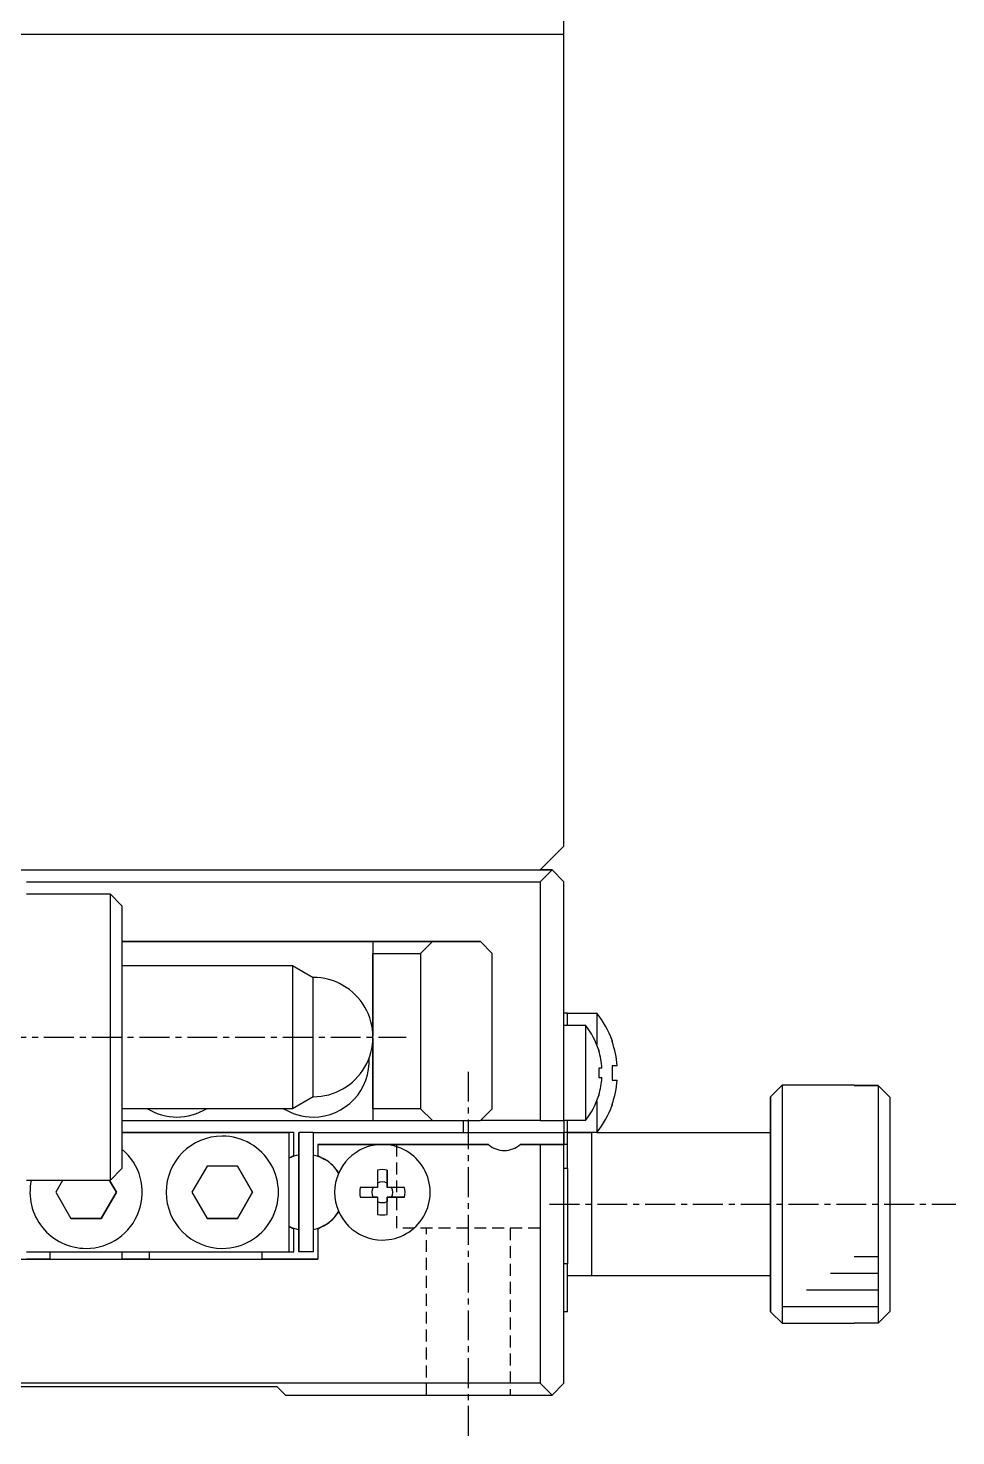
# Model space of a CAD drawing. Extents: x 73 to 304, y 18 to 225.
# Drawn here: x 265.1 to 303.9, y 64.1 to 123.1 of the extents above; entities that cross this region are included whole.
import ezdxf

# ---------------------------------------------------------------- set-up
doc = ezdxf.new("R2010")
doc.units = 0
doc.linetypes.add('CENTER', pattern=[2, 1.25, -0.25, 0.25, -0.25])
doc.linetypes.add('DASHED', pattern=[0.75, 0.5, -0.25])
doc.layers.get('0').update_dxf_attribs({"linetype": 'CONTINUOUS'})
doc.layers.add('CENTER', color=1, linetype='CENTER')

msp = doc.modelspace()

# ---------------------------------------------------------------- linework, layer by layer
at = {"color": 7, "linetype": 'CONTINUOUS'}
for p, q in [((287.528409, 88.848982), (287.528409, 161.84898)), ((247.528409, 122.84898), (287.528409, 122.84898)), ((287.528409, 88.848982), (286.528409, 87.848982)), ((248.528409, 87.848982), (286.528409, 87.848982)), ((287.028276, 87.848982), (286.528285, 87.348982)), ((286.528409, 87.848982), (287.027534, 87.848982)), ((287.028276, 87.848982), (286.528409, 87.848982)), ((287.027534, 87.848982), (287.028276, 87.848982)), ((287.528266, 87.348982), (287.028276, 87.848982)), ((265.028656, 87.348982), (286.528285, 87.348982)), ((286.528285, 87.348982), (286.528285, 77.348982)), ((287.528266, 77.348982), (287.528266, 87.348982)), ((265.028665, 86.848982), (268.528589, 86.848982)), ((268.528589, 86.848982), (269.028589, 86.348982)), ((279.52838, 84.848982), (269.028661, 84.848982)), ((269.028661, 84.848982), (284.028295, 84.848982)), ((279.52838, 84.848982), (279.52838, 80.88131)), ((279.528675, 84.848982), (279.52838, 84.848982)), ((282.028675, 84.848982), (279.528675, 84.848982)), ((279.528675, 84.848982), (279.528684, 84.348982)), ((279.528684, 77.848982), (279.528684, 84.348982)), ((279.528684, 84.348982), (281.528684, 84.348982)), ((281.528684, 84.348982), (282.028675, 84.848982)), ((281.528684, 84.348982), (281.528684, 77.848982)), ((284.028637, 84.848982), (282.028675, 84.848982)), ((284.028295, 84.848982), (284.028637, 84.848982)), ((284.028637, 84.848982), (284.528627, 84.348982)), ((284.528627, 77.848982), (284.528627, 84.348982)), ((269.028677, 83.848982), (276.162564, 83.848982)), ((276.162564, 83.848982), (277.028589, 83.348982)), ((276.162564, 83.848982), (276.162621, 80.821812)), ((277.028637, 80.82634), (277.028589, 83.348982)), ((287.677782, 81.848982), (287.528266, 81.848982)), ((287.678029, 81.848982), (287.528266, 81.848982)), ((287.677797, 81.848982), (287.678029, 81.848982)), ((287.678029, 81.848982), (287.677797, 81.848982)), ((287.678029, 81.848982), (288.900296, 81.848982)), ((287.678054, 81.348982), (287.678029, 81.848982)), ((288.900296, 81.848982), (288.900338, 80.53475)), ((276.162621, 80.821812), (276.162564, 77.848982)), ((277.028589, 78.348982), (277.028637, 80.82634)), ((279.52838, 80.816653), (279.52838, 77.348982)), ((287.528266, 81.348982), (288.42614, 81.348982)), ((288.42614, 81.348982), (288.42614, 77.348982)), ((288.983869, 80.27769), (288.983873, 80.298982)), ((288.983873, 80.298982), (288.983877, 80.27769)), ((289.543093, 80.665226), (289.543099, 80.698982)), ((289.543099, 80.698982), (289.543105, 80.665226)), ((289.543124, 79.648982), (289.543124, 79.048982)), ((289.755239, 79.648982), (289.543124, 79.648982)), ((288.983891, 79.548982), (288.983891, 79.148982)), ((289.11562, 79.548982), (288.983891, 79.548982)), ((288.983891, 79.148982), (289.11562, 79.148982)), ((289.543124, 79.048982), (289.755239, 79.048982)), ((288.983873, 78.398982), (288.983869, 78.420273)), ((288.983877, 78.420273), (288.983873, 78.398982)), ((296.177905, 78.348982), (296.677905, 78.848982)), ((296.677905, 68.848982), (296.677905, 78.848982)), ((296.677905, 78.848982), (299.677905, 78.848982)), ((299.677905, 78.848982), (299.677915, 78.823908)), ((300.677896, 78.823929), (299.677915, 78.823929)), ((299.677915, 78.823908), (300.677915, 78.823908)), ((300.677915, 78.823908), (300.677915, 68.874034)), ((301.177915, 78.321107), (300.677915, 78.823908)), ((276.162564, 77.848982), (269.028677, 77.848982)), ((277.028589, 78.348982), (276.162564, 77.848982)), ((279.528684, 77.848982), (279.528675, 77.348982)), ((281.528684, 77.848982), (279.528684, 77.848982)), ((282.028675, 77.348982), (281.528684, 77.848982)), ((284.528627, 77.848982), (284.028637, 77.348982)), ((288.900338, 78.163214), (288.900296, 76.848982)), ((289.543099, 77.998982), (289.543093, 78.032737)), ((289.543105, 78.032737), (289.543099, 77.998982)), ((296.177841, 76.848982), (296.177905, 78.348982)), ((296.177905, 78.348982), (296.177905, 69.348982)), ((301.177915, 69.376835), (301.177915, 78.321107)), ((269.02867, 77.348982), (279.52838, 77.348982)), ((279.52838, 77.348982), (279.528675, 77.348982)), ((279.528675, 77.348982), (282.028675, 77.348982)), ((282.028675, 77.348982), (284.028637, 77.348982)), ((283.327736, 76.848982), (283.327736, 77.348982)), ((286.528285, 77.348982), (284.028637, 77.348982)), ((286.528285, 77.348982), (287.528266, 77.348982)), ((287.52807, 77.348982), (287.52807, 76.848982)), ((288.42614, 77.348982), (287.528266, 77.348982)), ((287.678067, 76.848982), (287.678067, 77.348982)), ((276.028285, 76.848982), (269.028661, 76.848982)), ((269.028661, 76.848982), (276.028418, 76.848982)), ((276.028418, 76.848982), (276.028285, 76.848982)), ((276.028418, 71.848982), (276.028418, 76.848982)), ((276.228285, 76.848982), (276.028418, 76.848982)), ((276.228285, 75.893394), (276.228285, 76.848982)), ((276.427603, 76.848982), (276.427603, 75.907868)), ((276.428203, 71.848982), (276.428203, 76.848982)), ((277.028203, 76.848982), (276.428203, 76.848982)), ((277.028203, 76.848982), (283.327736, 76.848982)), ((277.028203, 76.848982), (277.028203, 71.848982)), ((283.327736, 76.848982), (287.52807, 76.848982)), ((287.527734, 76.348982), (287.527743, 76.848982)), ((287.528067, 76.848982), (287.528076, 76.348982)), ((287.678067, 76.848982), (288.677905, 76.848982)), ((288.900296, 76.848982), (287.678067, 76.848982)), ((287.678076, 76.348982), (287.678067, 76.848982)), ((288.677905, 76.848982), (288.677905, 70.848982)), ((288.677905, 76.848982), (288.677905, 70.848982)), ((288.900296, 76.848982), (296.177905, 76.848982)), ((296.177841, 70.848982), (296.177841, 76.848982)), ((296.177905, 76.848982), (296.177905, 70.848982)), ((279.927525, 76.348982), (277.227525, 76.348982)), ((277.227525, 76.348982), (277.227525, 75.893394)), ((277.227525, 76.348982), (277.228285, 76.348982)), ((277.228285, 76.348982), (279.928285, 76.348982)), ((277.228285, 76.348982), (277.228285, 75.893394)), ((284.366087, 76.348982), (279.928302, 76.348982)), ((279.928302, 76.348982), (284.366847, 76.348982)), ((280.527601, 76.348982), (284.366218, 76.348982)), ((280.527601, 76.348982), (284.366108, 76.348982)), ((280.528209, 76.348982), (284.366826, 76.348982)), ((280.528209, 76.348982), (284.366717, 76.348982)), ((284.366218, 76.348982), (284.366717, 76.348982)), ((286.527525, 76.348982), (285.688963, 76.348982)), ((285.688999, 76.348982), (286.527601, 76.348982)), ((285.689078, 76.348982), (286.527601, 76.348982)), ((285.689607, 76.348982), (286.528209, 76.348982)), ((285.689686, 76.348982), (286.528209, 76.348982)), ((285.689723, 76.348982), (286.528285, 76.348982)), ((286.527525, 76.348982), (287.527544, 76.348982)), ((286.528285, 76.348982), (286.528285, 66.348982)), ((287.528266, 76.348982), (286.528285, 76.348982)), ((287.527724, 76.348982), (287.527544, 76.348982)), ((287.528076, 76.348982), (287.527734, 76.348982)), ((287.528266, 76.348982), (287.528086, 76.348982)), ((287.528266, 66.348982), (287.528266, 76.348982)), ((287.677724, 76.348982), (287.528266, 76.348982)), ((287.677734, 76.348982), (287.528266, 76.348982)), ((287.678076, 76.348982), (287.528266, 76.348982)), ((287.678086, 76.348982), (287.528266, 76.348982)), ((287.678105, 75.348982), (287.678086, 76.348982)), ((276.228285, 75.893394), (276.028418, 75.778)), ((276.427638, 75.907875), (276.427648, 75.998982)), ((276.427648, 75.998982), (276.427659, 75.907879)), ((276.42771, 75.907875), (276.427721, 75.998982)), ((276.427721, 75.998982), (276.427731, 75.907893)), ((276.427783, 75.907875), (276.427793, 75.998982)), ((276.427793, 75.998982), (276.427803, 75.907907)), ((276.427855, 75.907875), (276.427865, 75.998982)), ((276.427865, 75.998982), (276.427875, 75.907921)), ((276.427927, 75.907875), (276.427937, 75.998982)), ((276.427937, 75.998982), (276.427947, 75.907935)), ((276.427999, 75.907875), (276.428009, 75.998982)), ((276.428009, 75.998982), (276.42802, 75.907949)), ((276.428071, 75.907875), (276.428082, 75.998982)), ((276.428082, 75.998982), (276.428092, 75.907962)), ((276.428144, 75.907875), (276.428154, 75.998982)), ((276.428154, 75.998982), (276.428154, 72.698982)), ((277.227525, 75.893394), (277.494363, 75.739334)), ((277.227525, 75.893394), (277.228285, 75.893394)), ((277.228285, 75.893394), (277.522035, 75.723797)), ((269.028589, 75.348982), (268.528589, 74.848982)), ((272.593381, 75.448982), (271.958295, 74.348983)), ((273.863551, 75.448982), (272.593381, 75.448982)), ((273.863529, 75.448982), (274.498613, 74.348981)), ((274.498636, 74.348981), (273.863551, 75.448982)), ((279.728313, 75.27769), (279.728315, 74.548982)), ((280.128313, 75.27769), (280.128293, 74.735374)), ((280.128315, 74.548982), (280.128313, 75.27769)), ((287.678105, 75.348982), (287.678105, 71.348982)), ((268.528589, 74.848982), (265.028713, 74.848982)), ((266.54697, 74.848982), (266.258295, 74.348983)), ((266.258295, 74.348983), (266.89338, 73.248982)), ((268.798613, 74.348981), (268.163527, 73.248982)), ((268.16355, 73.248982), (268.798636, 74.348981)), ((268.509938, 74.848982), (268.798613, 74.348981)), ((268.798636, 74.348981), (268.509961, 74.848982)), ((271.958295, 74.348983), (272.59338, 73.248982)), ((274.498613, 74.348981), (273.863527, 73.248982)), ((273.86355, 73.248982), (274.498636, 74.348981)), ((279.728315, 74.548982), (278.999604, 74.548982)), ((280.128293, 74.735374), (280.128293, 74.548982)), ((280.857022, 74.548982), (280.128315, 74.548982)), ((278.999604, 74.148982), (279.728315, 74.148982)), ((278.999604, 74.148982), (279.541901, 74.148982)), ((279.728293, 74.148982), (279.541901, 74.148982)), ((279.728315, 74.148982), (279.728313, 73.420273)), ((280.314685, 74.148982), (280.128293, 74.148982)), ((280.128293, 74.148982), (280.128293, 73.962589)), ((280.128313, 73.420273), (280.128293, 73.962589)), ((280.128313, 73.420273), (280.128315, 74.148982)), ((280.128315, 74.148982), (280.857022, 74.148982)), ((280.857022, 74.148982), (280.314685, 74.148982)), ((268.163527, 73.248982), (266.89338, 73.248982)), ((266.89338, 73.248982), (268.16355, 73.248982)), ((273.863527, 73.248982), (272.59338, 73.248982)), ((272.59338, 73.248982), (273.86355, 73.248982)), ((276.028418, 72.919963), (276.228285, 72.80457)), ((276.228285, 71.848982), (276.228285, 72.80457)), ((276.427603, 72.790095), (276.427603, 71.848982)), ((276.427648, 72.698982), (276.427638, 72.790088)), ((276.427659, 72.790084), (276.427648, 72.698982)), ((276.427721, 72.698982), (276.42771, 72.790088)), ((276.427731, 72.79007), (276.427721, 72.698982)), ((276.427793, 72.698982), (276.427783, 72.790088)), ((276.427803, 72.790056), (276.427793, 72.698982)), ((276.427865, 72.698982), (276.427855, 72.790088)), ((276.427875, 72.790042), (276.427865, 72.698982)), ((276.427937, 72.698982), (276.427927, 72.790088)), ((276.427947, 72.790028), (276.427937, 72.698982)), ((276.428009, 72.698982), (276.427999, 72.790088)), ((276.42802, 72.790014), (276.428009, 72.698982)), ((276.428082, 72.698982), (276.428071, 72.790088)), ((276.428092, 72.790001), (276.428082, 72.698982)), ((276.428154, 72.698982), (276.428144, 72.790088)), ((277.494363, 72.958629), (277.227525, 72.80457)), ((277.227525, 72.80457), (277.227525, 71.548982)), ((277.228285, 72.80457), (277.227525, 72.80457)), ((277.522035, 72.974166), (277.228285, 72.80457)), ((277.228285, 72.80457), (277.228285, 71.548982)), ((257.828285, 71.548982), (277.228285, 71.548982)), ((266.027734, 71.548982), (265.028133, 71.548982)), ((265.028656, 71.848982), (276.028418, 71.848982)), ((265.777905, 71.548982), (269.277905, 71.548982)), ((265.777905, 71.548982), (269.277905, 71.548982)), ((266.027734, 71.548982), (266.027734, 71.848982)), ((269.027734, 71.848982), (269.027734, 71.548982)), ((270.027677, 71.548982), (269.027734, 71.548982)), ((270.027677, 71.548982), (270.178, 71.548982)), ((270.027677, 71.548982), (270.028133, 71.548982)), ((270.178, 71.548982), (270.027677, 71.548982)), ((270.028133, 71.548982), (275.028133, 71.548982)), ((270.178, 71.548982), (270.178, 71.848982)), ((274.878, 71.848982), (274.878, 71.548982)), ((274.878, 71.548982), (275.027677, 71.548982)), ((275.028133, 71.548982), (274.878, 71.548982)), ((275.028133, 71.548982), (275.027677, 71.548982)), ((277.227525, 71.548982), (275.028133, 71.548982)), ((276.028418, 71.848982), (276.228285, 71.848982)), ((276.427603, 71.848982), (276.428203, 71.848982)), ((277.028203, 71.848982), (276.428203, 71.848982)), ((277.228285, 71.548982), (277.227525, 71.548982)), ((287.678067, 69.348982), (287.678105, 71.348982)), ((288.677905, 70.848982), (287.678103, 70.848982)), ((296.177905, 70.848982), (288.677905, 70.848982)), ((296.177905, 69.348982), (296.177841, 70.848982)), ((287.678067, 69.348982), (287.528266, 69.348982)), ((296.677905, 68.848982), (296.177905, 69.348982)), ((300.677915, 68.874034), (301.177915, 69.376835)), ((299.677905, 68.848982), (296.677905, 68.848982)), ((299.677915, 68.874034), (299.677905, 68.848982)), ((300.677915, 68.874034), (299.677915, 68.874034)), ((286.528285, 66.348982), (248.528285, 66.348982)), ((275.528282, 66.198982), (259.528282, 66.198982)), ((275.527528, 66.198982), (275.877534, 65.848982)), ((275.878276, 65.848982), (275.528282, 66.198982)), ((286.528285, 66.348982), (287.028276, 65.848982)), ((287.028276, 65.848982), (287.528266, 66.348982)), ((275.877534, 65.848982), (275.878276, 65.848982)), ((275.878276, 65.848982), (287.028276, 65.848982))]:
    msp.add_line(p, q, dxfattribs=at)
at = {"color": 9, "linetype": 'CONTINUOUS'}
for p, q in [((287.678067, 76.848982), (287.528067, 76.848982)), ((277.522035, 75.723797), (277.521905, 75.723797)), ((277.850817, 75.471514), (277.850687, 75.471514)), ((287.678105, 75.348982), (287.528266, 75.348982)), ((277.850817, 73.22645), (277.850687, 73.22645)), ((277.522035, 72.974166), (277.521905, 72.974166)), ((287.678105, 71.348982), (287.528266, 71.348982))]:
    msp.add_line(p, q, dxfattribs=at)
at = {"color": 3, "linetype": 'DASHED'}
for p, q in [((280.528266, 72.848982), (280.528266, 76.348982)), ((286.528266, 72.848982), (280.528266, 72.848982)), ((281.778266, 65.848982), (281.778266, 72.848982)), ((285.278266, 72.848982), (285.278266, 65.848982))]:
    msp.add_line(p, q, dxfattribs=at)
at = {"color": 3, "linetype": 'CONTINUOUS'}
for p, q in [((300.677915, 71.648982), (299.677016, 71.648982)), ((300.677915, 70.948982), (298.677312, 70.948982)), ((300.677915, 70.248982), (297.677609, 70.248982)), ((300.677915, 69.548982), (296.677905, 69.548982))]:
    msp.add_line(p, q, dxfattribs=at)
at = {"color": 7, "linetype": 'CONTINUOUS'}
for points in [[(268.528818, 86.849, 0), (268.528818, 86.8472, 0), (268.528818, 86.8418, 0), (268.528818, 86.8327, 0), (268.528818, 86.8201, 0), (268.528818, 86.8039, 0), (268.528818, 86.784, 0), (268.528818, 86.7606, 0), (268.528818, 86.7337, 0), (268.528818, 86.7032, 0), (268.528818, 86.6692, 0), (268.528818, 86.6316, 0), (268.528818, 86.5906, 0), (268.528818, 86.5462, 0), (268.528818, 86.4982, 0), (268.528818, 86.4469, 0), (268.528818, 86.3923, 0), (268.528818, 86.3342, 0), (268.528818, 86.2729, 0), (268.528818, 86.2083, 0), (268.528818, 86.1405, 0), (268.528818, 86.0695, 0), (268.528818, 85.9954, 0), (268.528818, 85.9181, 0), (268.528818, 85.8378, 0), (268.528818, 85.7545, 0), (268.528818, 85.6682, 0), (268.528818, 85.5791, 0), (268.528818, 85.487, 0), (268.528818, 85.3922, 0), (268.528818, 85.2947, 0), (268.528818, 85.1945, 0), (268.528818, 85.0916, 0), (268.528818, 84.9862, 0), (268.528818, 84.8783, 0), (268.528818, 84.768, 0), (268.528818, 84.6553, 0), (268.528818, 84.5404, 0), (268.528818, 84.4232, 0), (268.528818, 84.3038, 0), (268.528818, 84.1824, 0), (268.528818, 84.059, 0), (268.528818, 83.9336, 0), (268.528818, 83.8064, 0), (268.528818, 83.6774, 0), (268.528818, 83.5466, 0), (268.528818, 83.4143, 0), (268.528818, 83.2804, 0), (268.528818, 83.1451, 0), (268.528818, 83.0084, 0), (268.528818, 82.8703, 0), (268.528818, 82.7311, 0), (268.528818, 82.5907, 0), (268.528818, 82.4493, 0), (268.528818, 82.3069, 0), (268.528818, 82.1636, 0), (268.528818, 82.0195, 0), (268.528818, 81.8748, 0), (268.528818, 81.7294, 0), (268.528818, 81.5834, 0), (268.528818, 81.4371, 0), (268.528818, 81.2904, 0), (268.528818, 81.1434, 0), (268.528818, 80.9962, 0), (268.528818, 80.849, 0), (268.528818, 80.7017, 0), (268.528818, 80.5546, 0), (268.528818, 80.4076, 0), (268.528818, 80.2609, 0), (268.528818, 80.1145, 0), (268.528818, 79.9686, 0), (268.528818, 79.8232, 0), (268.528818, 79.6784, 0), (268.528818, 79.5344, 0), (268.528818, 79.3911, 0), (268.528818, 79.2487, 0), (268.528818, 79.1073, 0), (268.528818, 78.9669, 0), (268.528818, 78.8276, 0), (268.528818, 78.6896, 0), (268.528818, 78.5529, 0), (268.528818, 78.4175, 0), (268.528818, 78.2837, 0), (268.528818, 78.1513, 0), (268.528818, 78.0206, 0), (268.528818, 77.8916, 0), (268.528818, 77.7644, 0), (268.528818, 77.639, 0), (268.528818, 77.5156, 0), (268.528818, 77.3941, 0), (268.528818, 77.2748, 0), (268.528818, 77.1576, 0), (268.528818, 77.0426, 0), (268.528818, 76.9299, 0), (268.528818, 76.8196, 0), (268.528818, 76.7117, 0), (268.528818, 76.6063, 0), (268.528818, 76.5035, 0), (268.528818, 76.4033, 0), (268.528818, 76.3057, 0), (268.528818, 76.2109, 0), (268.528818, 76.1189, 0), (268.528818, 76.0297, 0), (268.528818, 75.9435, 0), (268.528818, 75.8602, 0), (268.528818, 75.7799, 0), (268.528818, 75.7026, 0), (268.528818, 75.6285, 0), (268.528818, 75.5575, 0), (268.528818, 75.4896, 0), (268.528818, 75.425, 0), (268.528818, 75.3637, 0), (268.528818, 75.3057, 0), (268.528818, 75.251, 0), (268.528818, 75.1997, 0), (268.528818, 75.1518, 0), (268.528818, 75.1073, 0), (268.528818, 75.0663, 0), (268.528818, 75.0288, 0), (268.528818, 74.9948, 0), (268.528818, 74.9643, 0), (268.528818, 74.9373, 0), (268.528818, 74.9139, 0), (268.528818, 74.8941, 0), (268.528818, 74.8779, 0), (268.528818, 74.8652, 0), (268.528818, 74.8562, 0), (268.528818, 74.8508, 0), (268.528818, 74.849, 0)], [(269.028818, 86.349, 0), (269.028818, 86.3473, 0), (269.028818, 86.3424, 0), (269.028818, 86.3341, 0), (269.028818, 86.3225, 0), (269.028818, 86.3076, 0), (269.028818, 86.2894, 0), (269.028818, 86.268, 0), (269.028818, 86.2433, 0), (269.028818, 86.2153, 0), (269.028818, 86.1841, 0), (269.028818, 86.1497, 0), (269.028818, 86.1121, 0), (269.028818, 86.0714, 0), (269.028818, 86.0274, 0), (269.028818, 85.9804, 0), (269.028818, 85.9303, 0), (269.028818, 85.8771, 0), (269.028818, 85.8209, 0), (269.028818, 85.7617, 0), (269.028818, 85.6995, 0), (269.028818, 85.6344, 0), (269.028818, 85.5665, 0), (269.028818, 85.4956, 0), (269.028818, 85.422, 0), (269.028818, 85.3457, 0), (269.028818, 85.2666, 0), (269.028818, 85.1848, 0), (269.028818, 85.1005, 0), (269.028818, 85.0136, 0), (269.028818, 84.9242, 0), (269.028818, 84.8323, 0), (269.028818, 84.738, 0), (269.028818, 84.6414, 0), (269.028818, 84.5425, 0), (269.028818, 84.4414, 0), (269.028818, 84.3381, 0), (269.028818, 84.2327, 0), (269.028818, 84.1253, 0), (269.028818, 84.0159, 0), (269.028818, 83.9046, 0), (269.028818, 83.7914, 0), (269.028818, 83.6765, 0), (269.028818, 83.5599, 0), (269.028818, 83.4416, 0), (269.028818, 83.3218, 0), (269.028818, 83.2005, 0), (269.028818, 83.0778, 0), (269.028818, 82.9537, 0), (269.028818, 82.8284, 0), (269.028818, 82.7019, 0), (269.028818, 82.5742, 0), (269.028818, 82.4455, 0), (269.028818, 82.3159, 0), (269.028818, 82.1854, 0), (269.028818, 82.054, 0), (269.028818, 81.922, 0), (269.028818, 81.7893, 0), (269.028818, 81.656, 0), (269.028818, 81.5222, 0), (269.028818, 81.3881, 0), (269.028818, 81.2536, 0), (269.028818, 81.1189, 0), (269.028818, 80.984, 0), (269.028818, 80.849, 0), (269.028818, 80.714, 0), (269.028818, 80.5791, 0), (269.028818, 80.4444, 0), (269.028818, 80.3099, 0), (269.028818, 80.1757, 0), (269.028818, 80.042, 0), (269.028818, 79.9087, 0), (269.028818, 79.776, 0), (269.028818, 79.6439, 0), (269.028818, 79.5126, 0), (269.028818, 79.3821, 0), (269.028818, 79.2524, 0), (269.028818, 79.1238, 0), (269.028818, 78.9961, 0), (269.028818, 78.8696, 0), (269.028818, 78.7442, 0), (269.028818, 78.6202, 0), (269.028818, 78.4975, 0), (269.028818, 78.3761, 0), (269.028818, 78.2563, 0), (269.028818, 78.1381, 0), (269.028818, 78.0214, 0), (269.028818, 77.9065, 0), (269.028818, 77.7934, 0), (269.028818, 77.6821, 0), (269.028818, 77.5727, 0), (269.028818, 77.4652, 0), (269.028818, 77.3599, 0), (269.028818, 77.2566, 0), (269.028818, 77.1554, 0), (269.028818, 77.0565, 0), (269.028818, 76.9599, 0), (269.028818, 76.8657, 0), (269.028818, 76.7738, 0), (269.028818, 76.6844, 0), (269.028818, 76.5975, 0), (269.028818, 76.5131, 0), (269.028818, 76.4314, 0), (269.028818, 76.3523, 0), (269.028818, 76.2759, 0), (269.028818, 76.2023, 0), (269.028818, 76.1315, 0), (269.028818, 76.0635, 0), (269.028818, 75.9984, 0), (269.028818, 75.9363, 0), (269.028818, 75.8771, 0), (269.028818, 75.8209, 0), (269.028818, 75.7677, 0), (269.028818, 75.7176, 0), (269.028818, 75.6705, 0), (269.028818, 75.6266, 0), (269.028818, 75.5858, 0), (269.028818, 75.5482, 0), (269.028818, 75.5138, 0), (269.028818, 75.4826, 0), (269.028818, 75.4547, 0), (269.028818, 75.43, 0), (269.028818, 75.4085, 0), (269.028818, 75.3904, 0), (269.028818, 75.3755, 0), (269.028818, 75.3639, 0), (269.028818, 75.3556, 0), (269.028818, 75.3506, 0), (269.028818, 75.349, 0)]]:
    msp.add_polyline3d(points, dxfattribs=at)
for centre, radius, start, end in [((277.028684, 80.848982), 2.5, 269.997822, 90.002178), ((285.777797, 79.348982), 4, 19.724634, 38.682187), ((285.928141, 79.348982), 3.2, 17.270005, 38.682187), ((285.928144, 79.348982), 3.193744, 3.59035, 16.905258), ((285.777802, 79.348982), 3.988734, 4.313394, 19.268203), ((277.02843, 79.848982), 2.35, 269.998498, 3.314654), ((285.928144, 79.348982), 3.193744, 343.094742, 356.40965), ((285.777802, 79.348982), 3.988734, 340.731797, 355.686606), ((271.32838, 79.848982), 2.35, 238.327567, 269.998498), ((271.32843, 79.848982), 2.35, 238.327567, 269.998498), ((271.32843, 79.848982), 2.35, 269.998498, 301.672433), ((277.02838, 79.848982), 2.35, 238.327567, 269.998498), ((277.02843, 79.848982), 2.35, 238.327567, 269.998498), ((285.928141, 79.348982), 3.2, 321.317813, 342.729995), ((285.777797, 79.348982), 4, 321.317813, 340.275366), ((273.228416, 74.348982), 2.35, 89.999965, 269.998093), ((273.228466, 74.348982), 2.35, 89.999965, 269.998093), ((273.228466, 74.348982), 2.35, 269.998093, 89.999965), ((267.528466, 74.348982), 2.35, 269.998093, 50.329343), ((279.928285, 74.348982), 2, 90, 269.999834), ((279.928302, 74.348982), 2, 90, 269.999834), ((279.928302, 74.348982), 2, 269.999834, 90), ((285.028285, 77.098982), 1, 228.590378, 269.999834), ((285.028285, 77.098982), 1, 269.999834, 311.409622), ((276.727649, 74.348982), 1.5875, 100.892712, 116.133274), ((276.727866, 74.348982), 1.5875, 100.900675, 116.141984), ((276.72801, 74.348982), 1.5875, 100.905983, 116.14779), ((276.728155, 74.348982), 1.5875, 100.91129, 116.153597), ((276.727722, 74.348982), 1.5875, 100.895367, 116.136177), ((276.728155, 74.348982), 1.5875, 30.459592, 79.125868), ((276.728285, 74.348982), 1.5875, 45, 60), ((276.61338, 74.234077), 1.75, 31.881533, 45), ((276.61262, 74.234077), 1.75, 31.882151, 41.943017), ((279.928313, 74.348982), 0.95, 77.846803, 102.153197), ((267.528416, 74.348982), 2.35, 167.715517, 269.998093), ((267.528466, 74.348982), 2.35, 167.715517, 269.998093), ((279.928313, 74.348982), 0.95, 167.846803, 192.153197), ((279.928293, 74.348982), 0.435085, 152.633517, 207.366483), ((279.928293, 74.348982), 0.435085, 62.633517, 117.366483), ((279.928293, 74.348982), 0.435085, 332.633517, 27.366483), ((279.928313, 74.348982), 0.95, 347.846803, 12.153197), ((279.928293, 74.348982), 0.435085, 242.633517, 297.366483), ((276.728155, 74.348982), 1.5875, 280.874132, 329.540408), ((276.728285, 74.348982), 1.5875, 300, 315), ((276.61338, 74.463886), 1.75, 315, 328.118467), ((276.61262, 74.463886), 1.75, 318.05699, 328.117849), ((279.928313, 74.348982), 0.95, 257.846803, 282.153197), ((276.728155, 74.348982), 1.5875, 243.846403, 259.08871), ((276.72801, 74.348982), 1.5875, 243.85221, 259.094017), ((276.727866, 74.348982), 1.5875, 243.858016, 259.099325), ((276.727649, 74.348982), 1.5875, 243.866726, 259.107288), ((276.727722, 74.348982), 1.5875, 243.863823, 259.104633)]:
    msp.add_arc(centre, radius, start, end, dxfattribs=at)
at = {"layer": 'CENTER', "color": 1, "linetype": 'CENTER'}
for p, q in [((223.765288, 80.848982), (280.925952, 80.848982)), ((283.528266, 64.148982), (283.528266, 79.548982)), ((286.927905, 73.848982), (303.927905, 73.848982))]:
    msp.add_line(p, q, dxfattribs=at)

doc.saveas('drawing.dxf')
